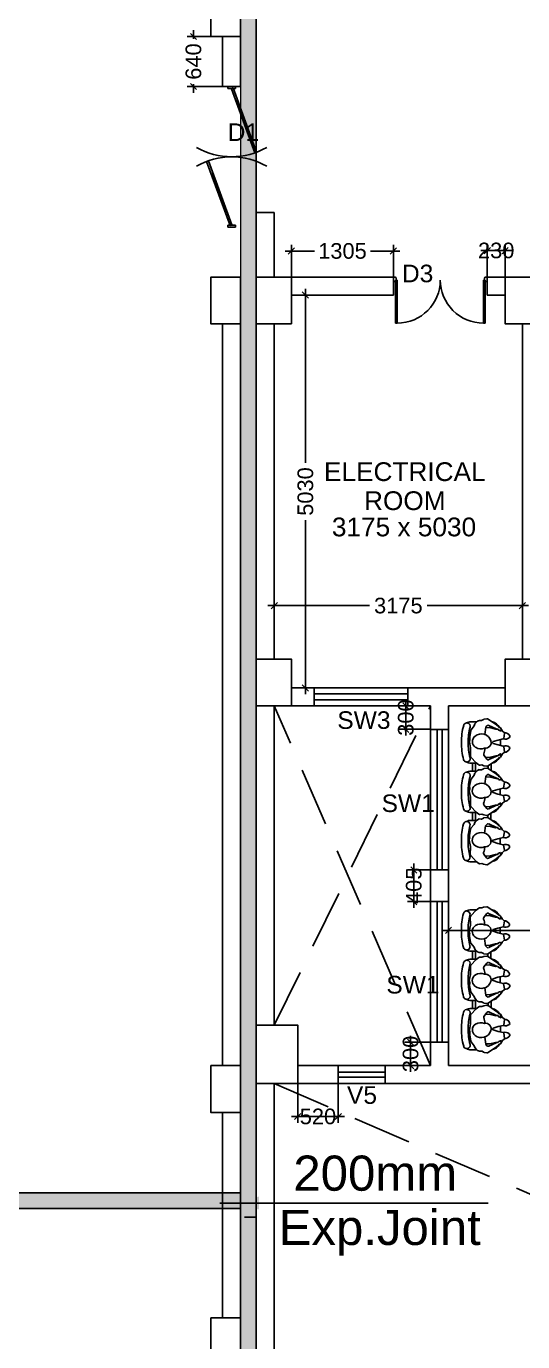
# Model space of a CAD drawing. Extents: x 7897917 to 8423973, y -6487334 to -6173396.
# Drawn here: x 7960922 to 7967273, y -6416719 to -6399879 of the extents above; entities that cross this region are included whole.
import ezdxf
from ezdxf.enums import TextEntityAlignment as Align

# ---------------------------------------------------------------- set-up
doc = ezdxf.new("R2010")
doc.units = 0
doc.header["$LTSCALE"] = 600
doc.header["$MEASUREMENT"] = 0
doc.header["$PDMODE"] = 35
doc.linetypes.add('HIDDEN', pattern=[0.375, 0.25, -0.125])
doc.linetypes.add('HIDDEN2', pattern=[0.1875, 0.125, -0.0625])
doc.layers.get('0').update_dxf_attribs({"linetype": 'CONTINUOUS'})
doc.layers.get('Defpoints').update_dxf_attribs({"linetype": 'CONTINUOUS'})
for name, color, linetype in [('DOOR', 32, 'CONTINUOUS'), ('Duct', 8, 'CONTINUOUS'), ('Exp.Joint', 104, 'CONTINUOUS'), ('furniture', 33, 'CONTINUOUS'), ('Human', 8, 'CONTINUOUS'), ('joinery', 7, 'CONTINUOUS'), ('LA-column', 3, 'CONTINUOUS'), ('Room Dim', 1, 'CONTINUOUS'), ('TEXT', 6, 'CONTINUOUS'), ('Walls', 7, 'CONTINUOUS'), ('WIN', 151, 'CONTINUOUS'), ('Working Dim', 5, 'CONTINUOUS')]:
    doc.layers.add(name, color=color, linetype=linetype)
doc.styles.add('ari', font='arial.ttf')
doc.styles.add('ARIAL', font='arial.ttf')
doc.styles.add('ROMANS', font='romans.shx')
doc.dimstyles.new('int. dim', dxfattribs={"dimtxt": 450, "dimasz": 80, "dimexe": 80, "dimexo": 0, "dimgap": 70, "dimtad": 0, "dimdec": 0, "dimzin": 12, "dimdsep": 46, "dimtxsty": 'ari', "dimblk": 'OBLIQUE', "dimcen": 2, "dimdle": 80, "dimclrd": 256, "dimclre": 256, "dimclrt": 6, "dimadec": 0, "dimazin": 0, "dimtfac": 1, "dimtdec": 0, "dimtix": 1, "dimtmove": 2, "dimatfit": 3, "dimfxl": 1, "dimtolj": 1, "dimtzin": 0, "dimlwd": -1, "dimlwe": -1, "dimarcsym": 0})
doc.dimstyles.new('LA-Footing-dim', dxfattribs={"dimtxt": 300, "dimasz": 5, "dimexe": 25, "dimexo": 25, "dimgap": 5, "dimtad": 1, "dimdec": 0, "dimzin": 0, "dimdsep": 46, "dimtxsty": 'ROMANS', "dimblk": 'DOT', "dimcen": 0.09, "dimdle": 50, "dimclrd": 5, "dimclre": 5, "dimclrt": 6, "dimadec": 0, "dimazin": 0, "dimtfac": 1, "dimtdec": 0, "dimtix": 1, "dimtofl": 0, "dimtmove": 0, "dimatfit": 3, "dimfxl": 1, "dimtolj": 1, "dimtzin": 0, "dimarcsym": 0})

# ---------------------------------------------------------------- blocks, each defined once
blk = doc.blocks.new('_Dot')
at = {"layer": 'WIN', "color": 0, "linetype": 'ByBlock', "lineweight": -2}
blk.add_line((-0.5, 0), (-1, 0), dxfattribs=at)
at = {"layer": 'WIN', "color": 0, "linetype": 'ByBlock', "const_width": 0.5}
blk.add_lwpolyline([(-0.25, 0, 1), (0.25, 0, 1)], format="xyb", close=True, dxfattribs=at)
blk = doc.blocks.new('Z$W@#5624')
at = {"layer": 'DOOR'}
for p, q in [((19, 470), (840, 769)), ((28, 446), (849, 745)), ((188, 518), (680, 697)), ((676, 709), (685, 685)), ((183, 529), (192, 506)), ((0, 400), (0, 499)), ((0, 499), (25, 499)), ((0, 400), (25, 400)), ((19, 470), (28, 446)), ((25, 400), (25, 499)), ((1770, 453), (949, 154)), ((1779, 429), (957, 130)), ((1610, 381), (1117, 202)), ((1614, 369), (1606, 393)), ((1779, 429), (1770, 453)), ((1798, 499), (1773, 499)), ((1773, 400), (1773, 499)), ((1798, 400), (1773, 400)), ((1798, 400), (1798, 499)), ((1113, 214), (1122, 190))]:
    blk.add_line(p, q, dxfattribs=at)
at = {"layer": 'DOOR', "color": 145}
for centre, start_param, end_param in [((0, 449), 2.617994, 3.665191), ((1798, 449), -0.523599, 0.523599)]:
    blk.add_ellipse(centre, major_axis=(-899, 0), ratio=1, start_param=start_param, end_param=end_param, dxfattribs=at)
blk = doc.blocks.new('_Oblique')
at = {"color": 0, "linetype": 'ByBlock', "lineweight": -2}
blk.add_line((-0.5, -0.5), (0.5, 0.5), dxfattribs=at)
blk = doc.blocks.new('*D1036')
at = {"layer": 'Defpoints', "color": 0, "transparency": 16777216}
for p in [(7963284, -6400010, 0), (7963061, -6400650), (7963434, -6400650, 3)]:
    blk.add_point(p, dxfattribs=at)
at = {"layer": 'Working Dim', "transparency": 16777216}
for p, q in [((7963284, -6400010), (7962981, -6400010)), ((7963061, -6400010), (7963061, -6399930)), ((7963061, -6400010), (7963061, -6400039)), ((7963434, -6400650), (7962981, -6400650)), ((7963061, -6400650), (7963061, -6400621)), ((7963061, -6400650), (7963061, -6400730))]:
    blk.add_line(p, q, dxfattribs=at)
at = {"layer": 'Working Dim', "transparency": 16777216, "xscale": 80, "yscale": 80, "zscale": 80}
for p, rotation in [((7963061, -6400010), 270), ((7963061, -6400650), 90)]:
    blk.add_blockref('_Oblique', p, dxfattribs=dict(at, rotation=rotation))
at = {"layer": 'Working Dim', "color": 6, "transparency": 16777216, "insert": (7963061, -6400330), "char_height": 200, "attachment_point": 5, "rotation": 90, "style": 'ari'}
blk.add_mtext('\\A1;640', dxfattribs=at)
blk = doc.blocks.new('Z$W@#1275')
at = {"layer": 'DOOR'}
for p, q in [((73, 1500), (0, 1500)), ((0, 1500), (0, 1467)), ((73, 1467), (73, 1500)), ((0, 1467), (2, 1467)), ((11, 1456), (11, 1458)), ((11, 1456), (47, 1456)), ((47, 1467), (736, 1467)), ((47, 1467), (47, 1439)), ((47, 1456), (47, 1467)), ((47, 1467), (73, 1467)), ((47, 1439), (736, 1439)), ((736, 1467), (736, 1439)), ((0, 33), (2, 33)), ((0, 0), (0, 33)), ((73, 0), (0, 0)), ((11, 44), (11, 42)), ((11, 44), (47, 44)), ((47, 61), (736, 61)), ((47, 33), (47, 61)), ((47, 44), (47, 33)), ((47, 33), (736, 33)), ((47, 33), (73, 33)), ((73, 33), (73, 0)), ((736, 33), (736, 61))]:
    blk.add_line(p, q, dxfattribs=at)
for centre, start, end in [((11, 1467), 180, 270), ((11, 33), 90, 180)]:
    blk.add_arc(centre, 9.13, start, end, dxfattribs=at)
at = {"layer": 'DOOR', "color": 145}
for centre, start, end in [((47, 1439), 270, 0), ((47, 61), 0, 90)]:
    blk.add_arc(centre, 689, start, end, dxfattribs=at)
blk = doc.blocks.new('*D2111')
at = {"layer": 'Defpoints', "color": 0, "transparency": 16777216}
for p in [(7967269, -6407296), (7964094, -6407514, 5), (7967269, -6407514, 13)]:
    blk.add_point(p, dxfattribs=at)
at = {"layer": 'Working Dim', "transparency": 16777216}
for p, q in [((7964014, -6407296), (7965312, -6407296)), ((7964094, -6407514), (7964094, -6407216)), ((7967349, -6407296), (7966051, -6407296)), ((7967269, -6407514), (7967269, -6407216))]:
    blk.add_line(p, q, dxfattribs=at)
at = {"layer": 'Working Dim', "transparency": 16777216, "xscale": 80, "yscale": 80, "zscale": 80, "rotation": 180}
blk.add_blockref('_Oblique', (7964094, -6407296), dxfattribs=at)
at = {"layer": 'Working Dim', "transparency": 16777216, "xscale": 80, "yscale": 80, "zscale": 80}
blk.add_blockref('_Oblique', (7967269, -6407296), dxfattribs=at)
at = {"layer": 'Working Dim', "color": 6, "transparency": 16777216, "insert": (7965682, -6407296), "char_height": 200, "attachment_point": 5, "style": 'ari'}
blk.add_mtext('\\A1;3175', dxfattribs=at)
blk = doc.blocks.new('*D2112')
at = {"layer": 'Defpoints', "color": 0, "transparency": 16777216}
for p in [(7964493, -6403320), (7964727, -6403320, 1), (7964649, -6408350, -11)]:
    blk.add_point(p, dxfattribs=at)
at = {"layer": 'Working Dim', "transparency": 16777216}
for p, q in [((7964493, -6403240), (7964493, -6405467)), ((7964727, -6403320), (7964413, -6403320)), ((7964493, -6408430), (7964493, -6406203)), ((7964649, -6408350), (7964413, -6408350))]:
    blk.add_line(p, q, dxfattribs=at)
at = {"layer": 'Working Dim', "transparency": 16777216, "xscale": 80, "yscale": 80, "zscale": 80}
for p, rotation in [((7964493, -6403320), 90), ((7964493, -6408350), 270)]:
    blk.add_blockref('_Oblique', p, dxfattribs=dict(at, rotation=rotation))
at = {"layer": 'Working Dim', "color": 6, "transparency": 16777216, "insert": (7964493, -6405835), "char_height": 200, "attachment_point": 5, "rotation": 90, "style": 'ari'}
blk.add_mtext('\\A1;5030', dxfattribs=at)
blk = doc.blocks.new('*D2118')
at = {"layer": 'Defpoints', "color": 0, "transparency": 16777216}
for p in [(7964314, -6402756), (7964314, -6403090), (7965619, -6403090, -4)]:
    blk.add_point(p, dxfattribs=at)
at = {"layer": 'Working Dim', "transparency": 16777216}
for p, q in [((7964234, -6402756), (7964607, -6402756)), ((7964314, -6403090), (7964314, -6402676)), ((7965699, -6402756), (7965327, -6402756)), ((7965619, -6403090), (7965619, -6402676))]:
    blk.add_line(p, q, dxfattribs=at)
at = {"layer": 'Working Dim', "transparency": 16777216, "xscale": 80, "yscale": 80, "zscale": 80, "rotation": 180}
blk.add_blockref('_Oblique', (7964314, -6402756), dxfattribs=at)
at = {"layer": 'Working Dim', "transparency": 16777216, "xscale": 80, "yscale": 80, "zscale": 80}
blk.add_blockref('_Oblique', (7965619, -6402756), dxfattribs=at)
at = {"layer": 'Working Dim', "color": 6, "transparency": 16777216, "insert": (7964967, -6402756), "char_height": 200, "attachment_point": 5, "style": 'ari'}
blk.add_mtext('\\A1;1305', dxfattribs=at)
blk = doc.blocks.new('*D2119')
at = {"layer": 'Defpoints', "color": 0, "transparency": 16777216}
for p in [(7967049, -6402750), (7966819, -6403090), (7967049, -6403090)]:
    blk.add_point(p, dxfattribs=at)
at = {"layer": 'Working Dim', "transparency": 16777216}
for p, q in [((7966819, -6402750), (7966739, -6402750)), ((7966819, -6403090), (7966819, -6402670)), ((7966819, -6402750), (7967049, -6402750)), ((7967049, -6403090), (7967049, -6402670)), ((7967049, -6402750), (7967129, -6402750))]:
    blk.add_line(p, q, dxfattribs=at)
at = {"layer": 'Working Dim', "transparency": 16777216, "xscale": 80, "yscale": 80, "zscale": 80}
blk.add_blockref('_Oblique', (7966819, -6402750), dxfattribs=at)
at = {"layer": 'Working Dim', "transparency": 16777216, "xscale": 80, "yscale": 80, "zscale": 80, "rotation": 180}
blk.add_blockref('_Oblique', (7967049, -6402750), dxfattribs=at)
at = {"layer": 'Working Dim', "color": 6, "transparency": 16777216, "insert": (7966934, -6402750), "char_height": 200, "attachment_point": 5, "style": 'ari'}
blk.add_mtext('\\A1;230', dxfattribs=at)
blk = doc.blocks.new('*D2132')
at = {"layer": 'Defpoints', "color": 0, "transparency": 16777216}
for p in [(7964394, -6413415, 0), (7964913, -6413415, 2), (7964913, -6413836)]:
    blk.add_point(p, dxfattribs=at)
at = {"layer": 'Working Dim', "transparency": 16777216}
for p, q in [((7964394, -6413415), (7964394, -6413916)), ((7964913, -6413415), (7964913, -6413916)), ((7964394, -6413836), (7964314, -6413836)), ((7964394, -6413836), (7964913, -6413836)), ((7964913, -6413836), (7964993, -6413836))]:
    blk.add_line(p, q, dxfattribs=at)
at = {"layer": 'Working Dim', "transparency": 16777216, "xscale": 80, "yscale": 80, "zscale": 80}
blk.add_blockref('_Oblique', (7964394, -6413836), dxfattribs=at)
at = {"layer": 'Working Dim', "transparency": 16777216, "xscale": 80, "yscale": 80, "zscale": 80, "rotation": 180}
blk.add_blockref('_Oblique', (7964913, -6413836), dxfattribs=at)
at = {"layer": 'Working Dim', "color": 6, "transparency": 16777216, "insert": (7964653, -6413836), "char_height": 200, "attachment_point": 5, "style": 'ari'}
blk.add_mtext('\\A1;520', dxfattribs=at)
blk = doc.blocks.new('A$C6F2C55AD')
at = {"layer": 'furniture', "color": 8}
for p, q in [((-379, 896), (-303, 896)), ((0, 593), (0, 669)), ((-374, 366), (-301, 366)), ((-355, 366), (-355, 265)), ((-316, 366), (-316, 265)), ((-119, 356), (-119, 275)), ((-379, 265), (-303, 265)), ((-374, 265), (-303, 265)), ((-157, 331), (-157, 300)), ((0, -38), (0, 38)), ((-379, -265), (-301, -265)), ((-355, -265), (-355, -366)), ((-316, -265), (-316, -366)), ((-157, -300), (-157, -331)), ((-119, -275), (-119, -356)), ((-379, -366), (-303, -366)), ((-374, -366), (-303, -366)), ((0, -669), (0, -593)), ((-379, -896), (-301, -896))]:
    blk.add_line(p, q, dxfattribs=at)
for centre, radius, start, end in [((236, 652), 733, 164.361, 181.6247), ((-429, 838), 43.2, 344.361, 164.361), ((-374, 771), 125, 90, 118.9699), ((-125, 771), 125, 25.4407, 79.8153), ((236, 652), 647, 164.361, 181.8419), ((236, 610), 733, 178.3753, 195.639), ((236, 610), 647, 178.1581, 195.639), ((-429, 424), 43.2, 195.639, 15.639), ((-374, 491), 125, 241.0301, 270), ((-125, 491), 125, 280.1847, 334.5593), ((236, 21), 733, 164.361, 181.6247), ((-429, 207), 43.2, 344.361, 164.361), ((-374, 140), 125, 90, 118.9699), ((236, 21), 647, 164.361, 181.8419), ((-125, 140), 125, 25.4407, 79.8153), ((236, -21), 733, 178.3753, 195.639), ((236, -21), 647, 178.1581, 195.639), ((-429, -207), 43.2, 195.639, 15.639), ((-374, -140), 125, 241.0301, 270), ((-125, -140), 125, 280.1847, 334.5593), ((236, -610), 733, 164.361, 181.6247), ((-429, -424), 43.2, 344.361, 164.361), ((-374, -491), 125, 90, 118.9699), ((236, -610), 647, 164.361, 181.8419), ((-125, -491), 125, 25.4407, 79.8153), ((236, -652), 733, 178.3753, 195.639), ((236, -652), 647, 178.1581, 195.639), ((-429, -838), 43.2, 195.639, 15.639), ((-125, -771), 125, 280.1847, 334.5593), ((-374, -771), 125, 241.0301, 270)]:
    blk.add_arc(centre, radius, start, end, dxfattribs=at)
at = {"layer": 'Human', "color": 8}
for p, q in [((-309, 892), (-377, 818)), ((-274, 917), (-309, 892)), ((-236, 919), (-260, 921)), ((-212, 928), (-236, 919)), ((-172, 935), (-212, 928)), ((-209, 798), (-173, 844)), ((-50, 857), (-157, 931)), ((-148, 850), (-56, 808)), ((-25, 837), (-50, 857)), ((-381, 699), (-397, 621)), ((-383, 803), (-381, 703)), ((-56, 808), (-40, 802)), ((-19, 827), (-25, 837)), ((-7, 824), (-15, 825)), ((-8, 781), (4, 776)), ((-1, 787), (-5, 793)), ((5, 781), (-1, 787)), ((24, 785), (0, 820)), ((0, 792), (11, 789)), ((11, 789), (19, 779)), ((-397, 621), (-391, 593)), ((-391, 588), (-392, 559)), ((-392, 559), (-379, 478)), ((-200, 528), (-187, 436)), ((-375, 468), (-334, 417)), ((-269, 348), (-244, 349)), ((-232, 346), (-216, 336)), ((-187, 436), (-173, 418)), ((-157, 331), (-50, 405)), ((-148, 412), (-56, 454)), ((-56, 454), (-40, 459)), ((-50, 405), (-25, 425)), ((-40, 459), (-29, 462)), ((-25, 425), (-19, 435)), ((-15, 437), (-7, 438)), ((2, 482), (-10, 477)), ((-3, 469), (3, 477)), ((11, 473), (-3, 469)), ((0, 442), (24, 477)), ((4, 481), (2, 482)), ((3, 477), (4, 481)), ((19, 483), (11, 473)), ((-383, 172), (-381, 72)), ((-309, 261), (-377, 187)), ((-274, 286), (-309, 261)), ((-236, 288), (-260, 290)), ((-212, 297), (-236, 288)), ((-172, 304), (-212, 297)), ((-209, 167), (-173, 213)), ((-208, 333), (-172, 327)), ((-50, 226), (-157, 300)), ((-148, 219), (-56, 177)), ((-56, 177), (-40, 171)), ((-25, 206), (-50, 226)), ((-19, 196), (-25, 206)), ((-7, 193), (-15, 194)), ((24, 154), (0, 189)), ((-381, 68), (-397, -10)), ((-8, 151), (4, 145)), ((-1, 156), (-5, 162)), ((5, 150), (-1, 156)), ((0, 162), (11, 158)), ((11, 158), (19, 148)), ((-397, -10), (-391, -38)), ((-391, -43), (-392, -72)), ((-392, -72), (-379, -153)), ((-375, -163), (-334, -214)), ((-200, -103), (-187, -195)), ((2, -149), (-10, -154)), ((-3, -162), (3, -154)), ((11, -158), (-3, -162)), ((0, -189), (24, -154)), ((4, -150), (2, -149)), ((3, -154), (4, -150)), ((19, -148), (11, -158)), ((-269, -283), (-244, -282)), ((-212, -334), (-236, -343)), ((-232, -285), (-216, -295)), ((-172, -327), (-212, -334)), ((-208, -298), (-172, -304)), ((-187, -195), (-173, -213)), ((-157, -300), (-50, -226)), ((-50, -405), (-157, -331)), ((-148, -219), (-56, -177)), ((-56, -177), (-40, -171)), ((-50, -226), (-25, -206)), ((-40, -171), (-29, -169)), ((-25, -206), (-19, -196)), ((-15, -194), (-7, -193)), ((-383, -459), (-381, -559)), ((-309, -370), (-377, -444)), ((-274, -345), (-309, -370)), ((-236, -343), (-260, -341)), ((-209, -464), (-173, -418)), ((-148, -412), (-56, -454)), ((-56, -454), (-40, -459)), ((-25, -425), (-50, -405)), ((-19, -435), (-25, -425)), ((-7, -438), (-15, -437)), ((-8, -480), (4, -486)), ((-1, -475), (-5, -469)), ((5, -481), (-1, -475)), ((24, -477), (0, -442)), ((0, -469), (11, -473)), ((11, -473), (19, -483)), ((-381, -563), (-397, -641)), ((-397, -641), (-391, -668)), ((-391, -674), (-392, -703)), ((-392, -703), (-379, -784)), ((-375, -793), (-334, -844)), ((-200, -734), (-187, -826)), ((-187, -826), (-173, -844)), ((-148, -850), (-56, -808)), ((-56, -808), (-40, -802)), ((-50, -857), (-25, -837)), ((-40, -802), (-29, -800)), ((-25, -837), (-19, -827)), ((-15, -825), (-7, -824)), ((2, -780), (-10, -785)), ((-3, -793), (3, -785)), ((11, -789), (-3, -793)), ((0, -820), (24, -785)), ((4, -781), (2, -780)), ((3, -785), (4, -781)), ((19, -779), (11, -789)), ((-269, -914), (-244, -913)), ((-232, -916), (-216, -926)), ((-208, -929), (-172, -935)), ((-157, -931), (-50, -857))]:
    blk.add_line(p, q, dxfattribs=at)
for points in [[(-193, 818), (-141, 822), (-59, 802), (-42, 803)], [(-42, 459), (-59, 460), (-141, 440), (-187, 443)], [(-193, 188), (-141, 191), (-59, 171), (-42, 172)], [(-42, -172), (-59, -171), (-141, -191), (-187, -188)], [(-193, -443), (-141, -440), (-59, -460), (-42, -459)], [(-42, -803), (-59, -802), (-141, -822), (-187, -819)]]:
    blk.add_lwpolyline(points, dxfattribs=at)
for points in [[(24, 781), (52, 756, -0.259848), (54, 749), (43, 683, -0.302547), (37, 677), (-30, 662), (-92, 642), (-107, 628), (-92, 620), (-30, 600), (37, 585, -0.302547), (43, 578), (54, 513, -0.259848), (52, 506), (24, 481)], [(24, 150), (52, 125, -0.259848), (54, 118), (43, 52, -0.302547), (37, 46), (-30, 31), (-92, 11), (-107, -3), (-92, -11), (-30, -31), (37, -46, -0.302547), (43, -52), (54, -118, -0.259848), (52, -125), (24, -150)], [(24, -481), (52, -506, -0.259848), (54, -513), (43, -578, -0.302547), (37, -585), (-30, -600), (-92, -620), (-107, -633), (-92, -642), (-30, -662), (37, -677, -0.302547), (43, -683), (54, -749, -0.259848), (52, -756), (24, -781)]]:
    blk.add_lwpolyline(points, format="xyb", dxfattribs=at)
for points in [[(115, 689, 0.28165), (118, 712, 0.281432), (52, 756, -0.259848), (54, 749), (43, 683, -0.302547), (37, 677, 0.254294)], [(115, 58, 0.28165), (118, 81, 0.281432), (52, 125, -0.259848), (54, 118), (43, 52, -0.302547), (37, 46, 0.254294)], [(115, -573, 0.28165), (118, -550, 0.281432), (52, -506, -0.259848), (54, -513), (43, -578, -0.302547), (37, -585, 0.254294)]]:
    blk.add_lwpolyline(points, format="xyb", close=True, dxfattribs=at)
for centre, radius, start, end in [((-262, 900), 20.7, 84.2936, 126.1379), ((-157, 832), 20.7, 65.5125, 142.3991), ((-168, 914), 20.7, 55.2478, 99.1519), ((-362, 803), 20.7, 137.3161, 180.8191), ((-402, 703), 20.7, 348.8982, 0.8191), ((-269, 619), 89.1, 123.3122, 231.3111), ((-250, 591), 122, 67.1497, 123.3122), ((-193, 785), 20.7, 142.3991, 201.4261), ((-409, 700), 211, 1.1807, 21.4261), ((-192, 631), 73.9, 343.9718, 98.0509), ((-37, 793), 10.2, 45.435, 108.1784), ((-5, 806), 24.7, 193.9888, 263.5389), ((-15, 829), 4.56, 211.6328, 266.4385), ((-8, 814), 9.9, 34.2468, 86.4385), ((-3, 788), 5.09, 52.4637, 108.4149), ((0, 781), 6.05, 308.4181, 329.2946), ((3, 779), 2.67, 329.2946, 45.0334), ((21, 780), 2.15, 218.553, 288.5809), ((20, 783), 4.98, 288.5809, 18.6143), ((-411, 589), 20.7, 357.1355, 11.8973), ((-242, 652), 131, 231.3111, 285.5429), ((-240, 645), 124, 285.5429, 343.9718), ((62, 513), 75.9, 47.3296, 108.8978), ((49, 588), 82.7, 271.2733, 329.4641), ((98, 552), 22.8, 344.3632, 47.2828), ((-358, 481), 20.7, 189.3001, 218.6806), ((-238, 442), 99.4, 194.4561, 251.4627), ((-243, 329), 20.7, 58.0246, 92.8591), ((-157, 430), 20.7, 217.6009, 294.4875), ((-7, 453), 24.1, 96.9092, 158.3871), ((-15, 432), 4.56, 93.5615, 148.3672), ((-8, 447), 9.9, 273.5615, 325.7532), ((21, 481), 2.15, 71.4191, 141.447), ((20, 479), 4.98, 341.3857, 71.4191), ((-362, 173), 20.7, 137.3161, 180.8191), ((-262, 270), 20.7, 84.2936, 126.1379), ((-205, 354), 20.7, 238.0246, 260.8481), ((-157, 201), 20.7, 65.5125, 142.3991), ((-168, 348), 20.7, 260.8481, 304.7522), ((-168, 283), 20.7, 55.2478, 99.1519), ((-37, 162), 10.2, 45.435, 108.1784), ((-5, 175), 24.7, 193.9888, 263.5389), ((-15, 198), 4.56, 211.6328, 266.4385), ((-8, 184), 9.9, 34.2468, 86.4385), ((-402, 72), 20.7, 348.8982, 0.8191), ((-269, -12), 89.1, 123.3122, 231.3111), ((-250, -40), 122, 67.1497, 123.3122), ((-193, 154), 20.7, 142.3991, 201.4261), ((-409, 69), 211, 1.1807, 21.4261), ((-192, 0), 73.9, 343.9718, 98.0509), ((-3, 157), 5.09, 52.4637, 108.4149), ((0, 150), 6.05, 308.4181, 329.2946), ((3, 148), 2.67, 329.2946, 45.0334), ((21, 149), 2.15, 218.553, 288.5809), ((20, 152), 4.98, 288.5809, 18.6143), ((-411, -42), 20.7, 357.1355, 11.8973), ((-358, -150), 20.7, 189.3001, 218.6806), ((-242, 21), 131, 231.3111, 285.5429), ((-240, 14), 124, 285.5429, 343.9718), ((-7, -178), 24.1, 96.9092, 158.3871), ((21, -149), 2.15, 71.4191, 141.447), ((20, -152), 4.98, 341.3857, 71.4191), ((62, -118), 75.9, 47.3296, 108.8978), ((49, -43), 82.7, 271.2733, 329.4641), ((98, -79), 22.8, 344.3632, 47.2828), ((-238, -189), 99.4, 194.4561, 251.4627), ((-243, -302), 20.7, 58.0246, 92.8591), ((-205, -277), 20.7, 238.0246, 260.8481), ((-157, -201), 20.7, 217.6009, 294.4875), ((-168, -283), 20.7, 260.8481, 304.7522), ((-168, -348), 20.7, 55.2478, 99.1519), ((-15, -198), 4.56, 93.5615, 148.3672), ((-8, -184), 9.9, 273.5615, 325.7532), ((-362, -458), 20.7, 137.3161, 180.8191), ((-262, -361), 20.7, 84.2936, 126.1379), ((-193, -477), 20.7, 142.3991, 201.4261), ((-409, -562), 211, 1.1807, 21.4261), ((-157, -430), 20.7, 65.5125, 142.3991), ((-37, -469), 10.2, 45.435, 108.1784), ((-5, -456), 24.7, 193.9888, 263.5389), ((-15, -432), 4.56, 211.6328, 266.4385), ((-8, -447), 9.9, 34.2468, 86.4385), ((-3, -473), 5.09, 52.4637, 108.4149), ((0, -481), 6.05, 308.4181, 329.2946), ((3, -483), 2.67, 329.2946, 45.0334), ((21, -481), 2.15, 218.553, 288.5809), ((20, -479), 4.98, 288.5809, 18.6143), ((-411, -673), 20.7, 357.1355, 11.8973), ((-402, -559), 20.7, 348.8982, 0.8191), ((-269, -643), 89.1, 123.3122, 231.3111), ((-250, -671), 122, 67.1497, 123.3122), ((-240, -617), 124, 285.5429, 343.9718), ((-192, -631), 73.9, 343.9718, 98.0509), ((62, -749), 75.9, 47.3296, 108.8978), ((-358, -781), 20.7, 189.3001, 218.6806), ((-242, -610), 131, 231.3111, 285.5429), ((-7, -809), 24.1, 96.9092, 158.3871), ((-15, -829), 4.56, 93.5615, 148.3672), ((-8, -814), 9.9, 273.5615, 325.7532), ((21, -780), 2.15, 71.4191, 141.447), ((20, -783), 4.98, 341.3857, 71.4191), ((49, -674), 82.7, 271.2733, 329.4641), ((98, -710), 22.8, 344.3632, 47.2828), ((-238, -820), 99.4, 194.4561, 251.4627), ((-243, -933), 20.7, 58.0246, 92.8591), ((-205, -908), 20.7, 238.0246, 260.8481), ((-157, -832), 20.7, 217.6009, 294.4875), ((-168, -914), 20.7, 260.8481, 304.7522)]:
    blk.add_arc(centre, radius, start, end, dxfattribs=at)
blk = doc.blocks.new('*D2136')
at = {"layer": 'Defpoints', "color": 0, "transparency": 16777216}
for p in [(7966324, -6410882, 2), (7991264, -6410882, 2), (7991264, -6411454)]:
    blk.add_point(p, dxfattribs=at)
at = {"layer": 'Working Dim', "transparency": 16777216}
for p, q in [((7966324, -6410882), (7966324, -6411534)), ((7991264, -6410882), (7991264, -6411534)), ((7966244, -6411454), (7978346, -6411454)), ((7991344, -6411454), (7979242, -6411454))]:
    blk.add_line(p, q, dxfattribs=at)
at = {"layer": 'Working Dim', "transparency": 16777216, "xscale": 80, "yscale": 80, "zscale": 80, "rotation": 180}
blk.add_blockref('_Oblique', (7966324, -6411454), dxfattribs=at)
at = {"layer": 'Working Dim', "transparency": 16777216, "xscale": 80, "yscale": 80, "zscale": 80}
blk.add_blockref('_Oblique', (7991264, -6411454), dxfattribs=at)
at = {"layer": 'Working Dim', "color": 6, "transparency": 16777216, "insert": (7978794, -6411454), "char_height": 200, "attachment_point": 5, "style": 'ari'}
blk.add_mtext('\\A1;24940', dxfattribs=at)
blk = doc.blocks.new('*D2458')
at = {"layer": 'Defpoints', "color": 0, "transparency": 16777216}
for p in [(7966094, -6412885, 9), (7965839, -6413185), (7966094, -6413185)]:
    blk.add_point(p, dxfattribs=at)
at = {"layer": 'Working Dim', "transparency": 16777216}
for p, q in [((7966094, -6412885), (7965759, -6412885)), ((7965839, -6412885), (7965839, -6412805)), ((7965839, -6412885), (7965839, -6413185)), ((7966094, -6413185), (7965759, -6413185)), ((7965839, -6413185), (7965839, -6413265))]:
    blk.add_line(p, q, dxfattribs=at)
at = {"layer": 'Working Dim', "transparency": 16777216, "xscale": 80, "yscale": 80, "zscale": 80}
for p, rotation in [((7965839, -6412885), 270), ((7965839, -6413185), 90)]:
    blk.add_blockref('_Oblique', p, dxfattribs=dict(at, rotation=rotation))
at = {"layer": 'Working Dim', "color": 6, "transparency": 16777216, "insert": (7965839, -6413035), "char_height": 200, "attachment_point": 5, "rotation": 90, "style": 'ari'}
blk.add_mtext('\\A1;300', dxfattribs=at)
blk = doc.blocks.new('*D2459')
at = {"layer": 'Defpoints', "color": 0, "transparency": 16777216}
for p in [(7966094, -6408579, -7), (7965778, -6408879), (7966094, -6408879, -12)]:
    blk.add_point(p, dxfattribs=at)
at = {"layer": 'Working Dim', "transparency": 16777216}
for p, q in [((7965778, -6408579), (7965778, -6408499)), ((7966094, -6408579), (7965698, -6408579)), ((7965778, -6408579), (7965778, -6408879)), ((7966094, -6408879), (7965698, -6408879)), ((7965778, -6408879), (7965778, -6408959))]:
    blk.add_line(p, q, dxfattribs=at)
at = {"layer": 'Working Dim', "transparency": 16777216, "xscale": 80, "yscale": 80, "zscale": 80}
for p, rotation in [((7965778, -6408579), 270), ((7965778, -6408879), 90)]:
    blk.add_blockref('_Oblique', p, dxfattribs=dict(at, rotation=rotation))
at = {"layer": 'Working Dim', "color": 6, "transparency": 16777216, "insert": (7965778, -6408729), "char_height": 200, "attachment_point": 5, "rotation": 90, "style": 'ari'}
blk.add_mtext('\\A1;300', dxfattribs=at)
blk = doc.blocks.new('*D2460')
at = {"layer": 'Defpoints', "color": 0, "transparency": 16777216}
for p in [(7966094, -6410679, -12), (7965880, -6411085), (7966094, -6411085, -12)]:
    blk.add_point(p, dxfattribs=at)
at = {"layer": 'Working Dim', "transparency": 16777216}
for p, q in [((7966094, -6410679), (7965800, -6410679)), ((7965880, -6410679), (7965880, -6410599)), ((7965880, -6410679), (7965880, -6411085)), ((7966094, -6411085), (7965800, -6411085)), ((7965880, -6411085), (7965880, -6411165))]:
    blk.add_line(p, q, dxfattribs=at)
at = {"layer": 'Working Dim', "transparency": 16777216, "xscale": 80, "yscale": 80, "zscale": 80}
for p, rotation in [((7965880, -6410679), 270), ((7965880, -6411085), 90)]:
    blk.add_blockref('_Oblique', p, dxfattribs=dict(at, rotation=rotation))
at = {"layer": 'Working Dim', "color": 6, "transparency": 16777216, "insert": (7965880, -6410882), "char_height": 200, "attachment_point": 5, "rotation": 90, "style": 'ari'}
blk.add_mtext('\\A1;405', dxfattribs=at)

msp = doc.modelspace()

# ---------------------------------------------------------------- hatches: boundary and pattern name
at = {"layer": 'Exp.Joint', "linetype": 'HIDDEN'}
for points in [[(7963864.043, -6334860.673), (7963664.043, -6334860.673), (7963664.043, -6455862.509), (7963864.043, -6455862.509)], [(7959534.042, -6414814.292), (7963664.043, -6414814.292), (7963664.043, -6415014.292), (7959534.042, -6415014.292)]]:
    msp.add_hatch(color=256, dxfattribs=at).paths.add_polyline_path(points)

# ---------------------------------------------------------------- linework, layer by layer
at = {"layer": 'Duct', "color": 8, "linetype": 'HIDDEN2', "ltscale": 10}
for p, q in [((7964093.959, -6412664.85, -9.862), (7966093.991, -6408579.459, 7.521)), ((7966093.991, -6413184.709, 4.779), (7964093.961, -6408579.459, -9.862)), ((7964093.961, -6413414.85, -9.862), (7976763.884, -6418893.723, 11.916))]:
    msp.add_line(p, q, dxfattribs=at)
at = {"layer": 'Exp.Joint', "linetype": 'HIDDEN'}
msp.add_line((7963864.043, -6415125.375, 0.191), (7963664.043, -6415125.375, 0.191), dxfattribs=at)
msp.add_line((7963864.043, -6415125.375, 0.191), (7963664.043, -6415125.375, 0.191), dxfattribs=at)
at = {"layer": 'Exp.Joint', "linetype": 'HIDDEN', "const_width": 20}
for points, elevation in [([(7963864.043, -6334860.673), (7963664.043, -6334860.673), (7963664.043, -6455862.509), (7963864.043, -6455862.509)], 4.947), ([(7959534.042, -6414814.292), (7963664.043, -6414814.292), (7963664.043, -6415014.292), (7959534.042, -6415014.292)], 0.191)]:
    msp.add_lwpolyline(points, close=True, dxfattribs=dict(at, elevation=elevation))
at = {"layer": 'LA-column', "color": 2}
for points, elevation in [([(7963664.048, -6400009.676), (7963664.048, -6399409.676), (7963284.048, -6399409.676), (7963284.048, -6400009.676)], 0.34), ([(7963664.048, -6403689.722), (7963664.048, -6403089.722), (7963284.048, -6403089.722), (7963284.048, -6403689.722)], 3.421), ([(7964314.048, -6403689.722), (7963864.048, -6403689.722), (7963864.048, -6403089.722), (7964314.048, -6403089.722)], 3.421), ([(7967499.123, -6403689.722), (7967049.123, -6403689.722), (7967049.123, -6403089.722), (7967499.123, -6403089.722)], 5.131), ([(7964314.048, -6408579.442), (7963864.048, -6408579.442), (7963864.048, -6407979.442), (7964314.048, -6407979.442)], 3.421), ([(7967499.123, -6408579.442), (7967049.123, -6408579.442), (7967049.123, -6407979.442), (7967499.123, -6407979.442)], 5.131), ([(7964394.048, -6413414.832), (7963864.048, -6413414.832), (7963864.048, -6412664.832), (7964394.048, -6412664.832)], 0.191), ([(7963664.05, -6413784.832), (7963664.05, -6413184.832), (7963284.05, -6413184.832), (7963284.05, -6413784.832)], 3.421), ([(7963664.048, -6417013.752), (7963664.048, -6416413.752), (7963284.048, -6416413.752), (7963284.048, -6417013.752)], 0.191)]:
    msp.add_lwpolyline(points, close=True, dxfattribs=dict(at, elevation=elevation))
at = {"layer": 'Walls', "linetype": 'Continuous'}
for p, q in [((7963863.958, -6432803.871, 2.39), (7963863.972, -6334860.673, 2.39)), ((7963434.048, -6400649.718, 3.421), (7963434.048, -6400002.259, 3.421)), ((7963664.048, -6400649.718, 3.421), (7963664.048, -6400002.259, 3.421)), ((7963434.047, -6400649.69, 3.421), (7963664.047, -6400649.69, 3.421)), ((7963864.048, -6402264.781, 2.39), (7963864.048, -6403089.744, 2.39)), ((7963864.048, -6402264.781, 2.39), (7964094.048, -6402264.781, 2.39)), ((7964094.048, -6402264.781, 2.39), (7964094.048, -6403089.744, 2.39)), ((7965632.276, -6403089.739, 2.39), (7964314.048, -6403089.74, 2.39)), ((7965619.123, -6403089.744, 2.39), (7965619.123, -6403320.099, 2.39)), ((7967049.123, -6403089.739, 2.39), (7966819.123, -6403089.739, 2.39)), ((7966819.123, -6403089.744, 2.39), (7966819.123, -6403320.099, 2.39)), ((7965619.123, -6403320.099, 2.39), (7964314.048, -6403320.099, 2.39)), ((7967049.123, -6403320.099, 2.39), (7966819.123, -6403320.099, 2.39)), ((7963863.961, -6403689.717, 2.39), (7963863.957, -6407979.325, 2.39)), ((7964093.957, -6403689.717, 2.39), (7964093.957, -6407979.325, 2.39)), ((7967269.123, -6407979.459, 2.39), (7967269.123, -6403689.739, 2.39)), ((7964314.048, -6408349.613, 2.39), (7967049.123, -6408349.63, 2.39)), ((7963863.961, -6408579.463, 2.39), (7963863.959, -6412664.85, 2.39)), ((7964093.961, -6408579.459, 2.39), (7964093.959, -6412664.85, 2.39)), ((7964314.048, -6408579.442, 2.39), (7966093.991, -6408579.453, 2.39)), ((7966093.991, -6413184.85, 2.39), (7966093.991, -6408579.453, 2.39)), ((7966323.991, -6408579.455, 2.39), (7967049.213, -6408579.459, 2.39)), ((7966323.991, -6408579.455, 2.39), (7966323.991, -6413184.85, 2.39)), ((7966093.991, -6413184.85, 2.39), (7964394.048, -6413184.85, 2.39)), ((7970499.038, -6413184.85, 2.39), (7966323.991, -6413184.85, 2.39)), ((7963863.96, -6413414.85, 2.39), (7963863.958, -6419043.753, 2.39)), ((7964093.961, -6413414.85, 2.39), (7964093.958, -6419043.753, 2.39)), ((7970499.038, -6413414.85, 2.39), (7964394.048, -6413414.85, 2.39)), ((7963433.96, -6413784.85, 2.39), (7963433.958, -6416413.769, 2.39)), ((7963663.96, -6413784.85, 2.39), (7963663.958, -6416413.769, 2.39))]:
    msp.add_line(p, q, dxfattribs=at)
at = {"layer": 'Walls', "linetype": 'Continuous', "extrusion": (0.000145144, 2.25336e-17, 1)}
for p, q in [((7963433.96, -6403689.739, 2.39), (7963433.961, -6413184.85, 2.39)), ((7963663.961, -6403689.739, 2.39), (7963663.961, -6413184.85, 2.39))]:
    msp.add_line(p, q, dxfattribs=at)
at = {"layer": 'WIN', "linetype": 'Continuous'}
for points, elevation in [([(7964604.019, -6408579.63), (7964604.019, -6408349.63), (7965804.019, -6408349.63), (7965804.019, -6408579.63)], -2.741), ([(7964604.019, -6408502.63), (7964604.019, -6408426.63), (7965804.019, -6408426.63), (7965804.019, -6408502.63)], -2.741), ([(7966323.991, -6408879.357), (7966323.991, -6410679.357), (7966093.991, -6410679.357), (7966093.991, -6408879.357)], 2.39), ([(7966241.207, -6408879.357), (7966241.207, -6410679.357), (7966176.774, -6410679.357), (7966176.774, -6408879.357)], 2.39), ([(7966323.991, -6411084.866), (7966323.991, -6412884.866), (7966093.991, -6412884.866), (7966093.991, -6411084.866)], 2.39), ([(7966241.208, -6411084.866), (7966241.208, -6412884.866), (7966176.775, -6412884.866), (7966176.775, -6411084.866)], 2.39), ([(7964912.672, -6413414.85), (7965512.672, -6413414.85), (7965512.672, -6413184.85), (7964912.672, -6413184.85)], 2.39), ([(7964912.672, -6413333.509), (7965512.672, -6413333.509), (7965512.672, -6413266.191), (7964912.672, -6413266.191)], 2.39)]:
    msp.add_lwpolyline(points, close=True, dxfattribs=dict(at, elevation=elevation))

# ---------------------------------------------------------------- block references
at = {"layer": 'DOOR', "linetype": 'Continuous', "xscale": 1.001247152686119, "yscale": 1.001247152686119, "zscale": 1.001247152686119, "rotation": 270}
msp.add_blockref('Z$W@#5624', (7963099.047, -6400649.69, 3.421), dxfattribs=at)
at = {"layer": 'DOOR', "xscale": 0.8000117540359497, "yscale": 0.8000117540359497, "zscale": 0.8000117540359497, "rotation": 270}
msp.add_blockref('Z$W@#1275', (7965619.123, -6403089.744, -1.53), dxfattribs=at)
at = {"layer": 'furniture', "ltscale": 0.75, "xscale": -1, "rotation": 179.9077851492898}
msp.add_blockref('A$C6F2C55AD', (7966986.377, -6409679.168), dxfattribs=at)
at = {"layer": 'furniture', "ltscale": 0.75, "rotation": 0.09221485071018089}
msp.add_blockref('A$C6F2C55AD', (7966986.377, -6412085.123), dxfattribs=at)

# ---------------------------------------------------------------- texts
at = {"layer": 'Exp.Joint', "color": 7, "style": 'ARIAL'}
for s, p in [('200mm', (7965386.392, -6414786.038, 18.971)), ('Exp.Joint', (7965443.677, -6415480.717, 18.971))]:
    msp.add_text(s, height=450, dxfattribs=at).set_placement(p, align=Align.CENTER)
at = {"layer": 'joinery', "style": 'ari'}
msp.add_text('D1', height=225, dxfattribs=at).set_placement((7963498.39, -6401346.856, 11181.047))
for s, p in [('D3', (7965928.634, -6403155.93, -1.53)), ('SW3', (7965241.396, -6408873.348, -2.741)), ('SW1', (7965807.99, -6409938.207, 5.131)), ('SW1', (7965868.741, -6412260.755, 5.131)), ('V5', (7965216.816, -6413673.546, -23.6))]:
    msp.add_text(s, height=225, dxfattribs=at).set_placement(p, align=Align.CENTER)
at = {"layer": 'Room Dim', "style": 'ARIAL'}
msp.add_text('3175 x 5030', height=240, dxfattribs=at).set_placement((7965754.445, -6406408.304, 14.394), align=Align.CENTER)
at = {"layer": 'TEXT', "color": 7, "style": 'ARIAL'}
for s, p in [('ELECTRICAL', (7965764.509, -6405700.605, 6.907)), ('ROOM', (7965764.509, -6406072.147, 6.907))]:
    msp.add_text(s, height=240, dxfattribs=at).set_placement(p, align=Align.CENTER)

# ---------------------------------------------------------------- dimensions: what is measured, and where the dimension line sits
at = {"layer": 'Working Dim'}
for base, p1, p2, override, picture, middle in [((7963060.525, -6400649.69), (7963284.048, -6400009.676, 0.34), (7963434.048, -6400649.69, 3.421), {"dimtxt": 200, "dimarcsym": 1}, '*D1036', (7963060.525, -6400329.683)), ((7964492.77, -6403320.099, 2.39), (7964648.819, -6408349.629, -9.032), (7964726.902, -6403320.099, 3.601), {"dimtxt": 200}, '*D2112', (7964492.77, -6405834.864, 2.39)), ((7965839.479, -6413184.726, 2.39), (7966093.991, -6412884.866, 11.44), (7966093.991, -6413184.726, 2.39), {"dimtxt": 200}, '*D2458', (7965839.479, -6413034.796, 2.39))]:
    dim = msp.add_linear_dim(base=base, p1=p1, p2=p2, angle=90, dimstyle='int. dim', override=override, dxfattribs=at)
    dim.commit()
    dim.dimension.update_dxf_attribs({"geometry": picture, "text_midpoint": middle})
for base, p1, p2, picture, middle in [((7964314.048, -6402755.646, 2.39), (7965619.123, -6403089.739, -1.53), (7964314.048, -6403089.74, 2.39), '*D2118', (7964966.586, -6402755.646, 2.39)), ((7967049.123, -6402749.819, 2.39), (7966819.123, -6403089.739, 2.39), (7967049.123, -6403089.739, 2.39), '*D2119', (7966934.123, -6402749.819, 2.39)), ((7967269.123, -6407295.764, 2.39), (7964093.957, -6407513.658, 7.521), (7967269.123, -6407513.658, 15.882), '*D2111', (7965681.54, -6407295.764, 2.39)), ((7991263.753, -6411453.732), (7966323.991, -6410882.152, 2.39), (7991263.753, -6410882.152, 2.39), '*D2136', (7978793.872, -6411453.732))]:
    dim = msp.add_linear_dim(base=base, p1=p1, p2=p2, dimstyle='int. dim', override={"dimtxt": 200}, dxfattribs=at)
    dim.commit()
    dim.dimension.update_dxf_attribs({"geometry": picture, "text_midpoint": middle})
at = {"layer": 'Working Dim', "color": 7}
dim = msp.add_linear_dim(base=(7965778.184, -6408879.357, 14.83), p1=(7966093.991, -6408579.459, 7.521), p2=(7966093.991, -6408879.357, 2.39), angle=90, dimstyle='int. dim', override={"dimtxt": 200, "dimarcsym": 1}, dxfattribs=at)
dim.commit()
dim.dimension.update_dxf_attribs({"geometry": '*D2459', "text_midpoint": (7965778.184, -6408729.408, 14.83)})
dim = msp.add_linear_dim(base=(7965880.168, -6411084.866, 14.83), p1=(7966093.991, -6410679.357, 2.39), p2=(7966093.991, -6411084.866, 2.39), angle=90, text='405', dimstyle='int. dim', override={"dimtxt": 200, "dimarcsym": 1}, dxfattribs=at)
dim.commit()
dim.dimension.update_dxf_attribs({"geometry": '*D2460', "text_midpoint": (7965880.168, -6410882.111, 14.83)})
at = {"layer": 'Working Dim'}
dim = msp.add_linear_dim(base=(7964912.65, -6413835.553), p1=(7964394.048, -6413414.832, 0.191), p2=(7964912.65, -6413414.85, 2.39), text='520', dimstyle='int. dim', override={"dimtxt": 200, "dimarcsym": 1}, dxfattribs=at)
dim.commit()
dim.dimension.update_dxf_attribs({"geometry": '*D2132', "text_midpoint": (7964653.349, -6413835.553)})

# ---------------------------------------------------------------- leaders
at = {"layer": 'Exp.Joint'}
msp.add_leader([(7963398.544, -6414943.684, 17.917), (7966831.318, -6414943.684, 17.917)], dimstyle='LA-Footing-dim', override={"dimasz": 500, "dimgap": 5, "dimtad": 0}, dxfattribs=at)

doc.saveas('drawing.dxf')
